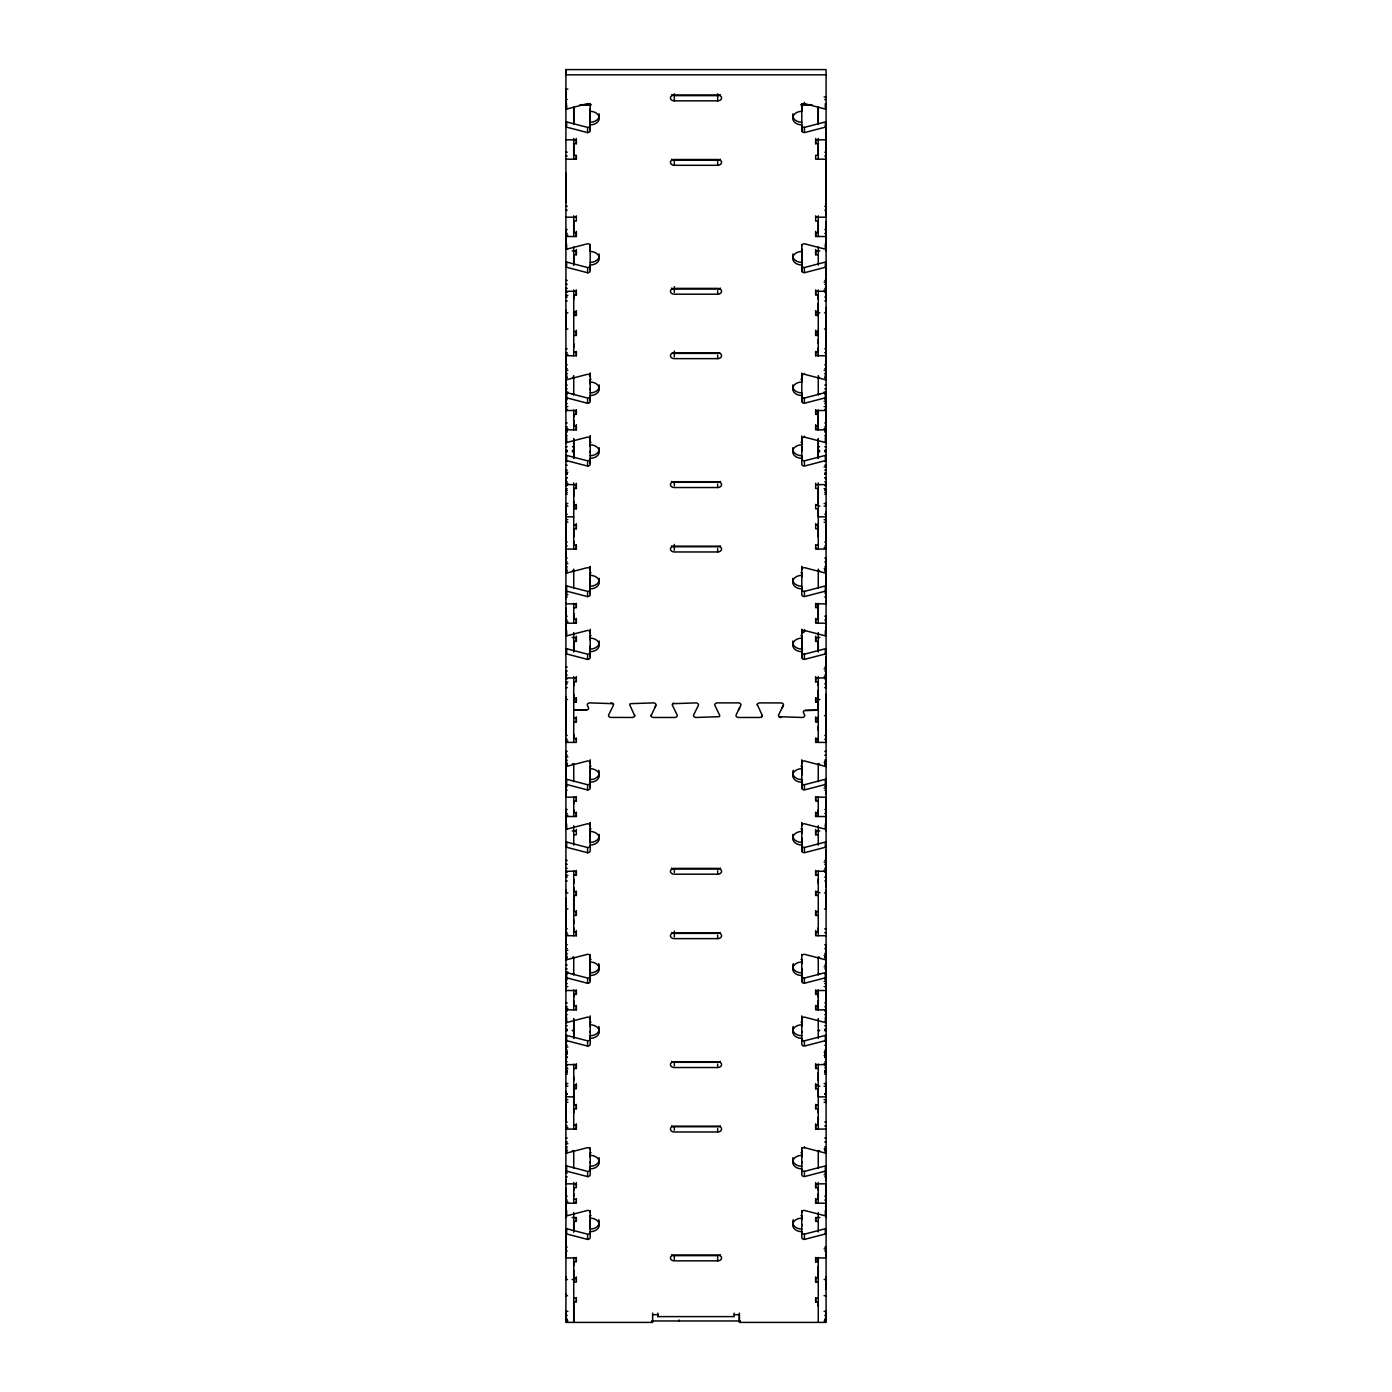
<?xml version="1.0" encoding="UTF-8"?>
<svg xmlns="http://www.w3.org/2000/svg" width="1392" height="1392" viewBox="0 0 1392 1392"><rect width="100%" height="100%" fill="white"/><g stroke="black" fill="none" stroke-linecap="round" stroke-linejoin="round"><path stroke-width="1.5" d="M565.918 619.005L565.918 617.961M567.866 503.573L565.918 503.573L565.918 505.313L567.866 506.183M565.918 433.034L565.918 428.806M573.73 417.287L573.73 414.381L576.323 414.381L576.323 410.518L565.918 410.518L565.918 405.298M565.918 328.094L565.918 326.354M565.918 311.982L565.918 310.242M565.918 1294.316L565.918 1295.621L567.484 1295.621M565.918 1278.204L565.918 1276.899M565.918 1217.548L565.918 1188.159M565.918 1179.668L565.918 1183.844L576.323 1183.844M565.918 1125.154L565.918 1129.069L576.323 1129.069L576.323 1125.206L573.73 1125.206M565.918 1120.873L565.918 1091.485M565.918 1085.308L565.918 1083.568L567.866 1083.568M565.918 1019.414L565.918 1022.598A2.593 1.931 0 0 0 566.666 1022.528L587.598 1017.082A2.61 1.931 0 0 1 590.208 1019.014L590.208 1026.722M565.918 1013.028L565.918 1017.378A2.593 1.931 0 0 0 566.666 1017.308M565.918 1007.808L565.918 1011.01L567.223 1010.975M565.918 987.328L565.918 990.512L576.323 990.512L576.323 994.375L573.73 994.375L573.73 997.281M565.918 985.292L565.918 982.091M565.918 980.942L565.918 977.758L567.223 977.619M565.918 975.722L565.918 972.521A2.61 1.931 0 0 1 566.666 972.608L587.598 978.054A2.61 1.931 0 0 0 590.208 976.123L590.208 980.473M565.918 930.517L565.918 959.801A2.61 1.931 0 0 0 566.666 959.714L587.598 954.286A2.61 1.931 0 0 1 590.208 956.217M565.918 927.542L565.918 898.153M565.918 891.976L565.918 890.236M565.918 826.082L565.918 829.267A2.61 1.931 0 0 0 566.666 829.197L587.598 823.751A2.61 1.931 0 0 1 590.208 825.682M565.918 820.862L565.918 824.047A2.61 1.931 0 0 0 566.666 823.977M565.918 819.697L565.918 816.512L576.323 816.512L576.323 815.538M565.918 814.477L565.918 811.292M565.918 782.548L565.918 753.159M565.918 738.491L565.918 742.406L576.323 742.406L576.323 738.056M565.918 734.21L565.918 696.905M565.918 672.736L565.918 677.956L576.323 677.956L576.323 678.931M565.918 608.147L565.918 635.935A2.593 1.931 0 0 0 566.666 635.866L587.598 630.419A2.61 1.931 0 0 1 590.208 632.351L590.208 640.042M565.918 598.63L565.918 585.858A2.593 1.931 0 0 1 566.666 585.945L587.598 591.391A2.61 1.931 0 0 0 590.208 589.46L590.208 593.81M565.918 543.854L565.918 573.139A2.61 1.931 0 0 0 566.666 573.052L587.598 567.605A2.61 1.931 0 0 1 590.208 569.537M565.918 540.879L565.918 511.49M565.918 510.203L565.918 503.573M565.918 479.405L565.918 484.625L576.323 484.625L576.323 486.556M565.918 439.42L565.918 436.218M565.918 434.2L565.918 430.998M565.918 407.317L565.918 404.132M565.918 402.097L565.918 398.912M565.918 395.885L565.918 355.743L576.323 355.743L576.323 354.769M565.918 324.928L565.918 311.112M565.918 202.553L565.918 173.165M734.158 1314.674L739.361 1314.674L739.361 1322.4L826.082 1322.4L826.082 69.6L565.918 69.6L565.918 109.133A2.593 1.931 0 0 0 566.666 109.063L587.598 103.617A2.61 1.931 0 0 1 590.208 105.548L590.208 103.582M573.73 613.507L573.73 619.318L576.323 619.318L576.323 620.275M573.73 507.923L573.73 506.183M573.73 314.592L573.73 312.852M573.73 1281.249L573.73 1279.509L572.164 1279.509M573.73 1270.043L573.73 1278.256L576.323 1278.256M573.73 1265.937L573.73 1261.831L576.323 1261.831L576.323 1257.463M573.73 1231.885L573.73 1221.41L576.323 1221.41L576.323 1217.548L572.164 1217.548M573.73 1196.407L573.73 1193.518M573.73 1190.612L573.73 1187.707L576.323 1187.707L576.323 1182.487M573.73 1112.869L573.73 1108.763L576.323 1108.763L576.323 1106.831M573.73 1087.918L573.73 1086.178M573.73 1080.818L573.73 1076.712M573.73 1038.032L573.73 1018.596M573.73 1000.187L573.73 1005.981L576.323 1005.981L576.323 1006.938M573.73 927.751L573.73 931.874L576.323 931.874L576.323 932.831M573.73 923.644L573.73 919.538M573.73 887.487L573.73 891.593L576.323 891.593L576.323 895.456L573.73 895.456L573.73 911.569L576.323 911.569L576.323 914.474M573.73 883.381L573.73 879.257M573.73 809.744L573.73 812.65L576.323 812.65M573.73 803.95L573.73 801.044L576.323 801.044L576.323 800.087M573.73 734.437L573.73 738.543L576.323 738.543M573.73 700.82L573.73 699.515M573.73 694.156L573.73 698.262L576.323 698.262L576.323 702.125L573.73 702.125M573.73 685.925L573.73 681.819L576.323 681.819L576.323 676.599M573.73 651.682L573.73 641.416L576.323 641.416L576.323 637.536L572.164 637.536M573.73 541.088L573.73 545.194L576.323 545.194M573.73 536.981L573.73 528.769L576.323 528.769L576.323 527.794M573.73 500.807L573.73 504.931L576.323 504.931M573.73 496.7L573.73 488.488L576.323 488.488L576.323 487.531M573.73 458.038L573.73 438.602M573.73 420.175L573.73 425.987L576.323 425.987M573.73 347.756L573.73 343.65M573.73 299.263L573.73 295.156L576.323 295.156L576.323 292.25M573.73 265.019L573.73 254.753L576.323 254.753L576.323 250.873L572.164 250.873M573.73 124.062L573.73 107.184M576.323 1260.856L576.323 1259.882M576.323 1258.925L576.323 1257.95L565.918 1257.95L565.918 1228.666A2.61 1.931 0 0 1 566.666 1228.753L587.598 1234.182A2.61 1.931 0 0 0 590.208 1232.251M576.323 1105.874L576.323 1104.9L573.73 1104.9L573.73 1088.788L576.323 1088.788L576.323 1083.568M576.323 1087.831L576.323 1084.925L573.73 1084.925M573.73 1068.482L576.323 1068.482L576.323 1064.619L565.918 1064.619L565.918 1035.335A2.593 1.931 0 0 1 566.666 1035.404L587.598 1040.851A2.61 1.931 0 0 0 590.208 1038.919L590.208 1031.228M565.918 1009.844L576.323 1009.844L576.323 1007.912M565.918 935.737L576.323 935.737L576.323 933.806M573.73 875.15L576.323 875.15L576.323 871.288L565.918 871.288M576.323 814.581L576.323 813.607M576.323 799.112L576.323 798.138M576.323 740.474L576.323 739.5M573.73 722.1L576.323 722.1L576.323 719.194M576.323 680.862L576.323 679.888M565.918 622.137L565.918 623.181L576.323 623.181L576.323 621.25M576.323 606.738L576.323 605.781M576.323 604.807L576.323 603.85L565.918 603.85L565.918 602.806M565.918 549.074L576.323 549.074L576.323 546.169M576.323 526.837L576.323 524.906L573.73 524.906M573.73 508.793L576.323 508.793L576.323 505.888M565.918 429.85L576.323 429.85L576.323 426.944M576.323 353.794L576.323 351.863L573.73 351.863M573.73 335.437L576.323 335.437L576.323 331.574L573.73 331.574M573.73 315.462L576.323 315.462L576.323 311.599L573.73 311.599M565.918 267.229A2.593 1.931 0 0 1 566.666 267.299L587.598 272.745A2.61 1.931 0 0 0 590.208 270.814L590.208 265.019A9.1 6.769 0 0 0 599.308 258.251A9.1 6.769 0 0 0 590.208 251.482L590.208 245.688A2.61 1.931 0 0 0 587.598 243.757L566.666 249.185A2.61 1.931 0 0 1 565.918 249.272L565.918 231.298L565.918 236.518L576.323 236.518L576.323 232.638L573.73 232.638L573.73 221.05L576.323 221.05L576.323 215.83M565.918 159.175L576.323 159.175L576.323 155.312L573.73 155.312L573.73 143.707L576.323 143.707L576.323 139.844L565.918 139.844M576.323 1301.137L576.323 1300.163M576.323 1280.188L576.323 1279.231M576.323 1202.218L576.323 1201.244M576.323 1185.775L576.323 1184.818M590.208 1210.605L590.208 1229.066A9.1 6.769 0 0 0 599.273 1222.907M590.208 1161.746L590.208 1169.454A2.61 1.931 0 0 1 587.598 1171.385L566.666 1165.939A2.61 1.931 0 0 0 565.918 1165.87M590.208 1156.891L590.208 1147.808M590.208 957.278L590.208 981.343A2.61 1.931 0 0 1 587.598 983.274L566.666 977.828A2.61 1.931 0 0 0 565.918 977.758M590.208 828.588L590.208 842.404A9.1 6.769 0 0 0 599.273 836.244M590.208 826.744L590.208 822.55M590.208 776.51L590.208 788.011A2.61 1.931 0 0 1 587.598 789.943L566.666 784.496A2.61 1.931 0 0 0 565.918 784.409L565.918 797.181L576.323 797.181M590.208 775.083L590.208 762.886A2.61 1.931 0 0 0 587.598 760.937L566.666 766.383A2.61 1.931 0 0 1 565.918 766.47M590.208 645.975L590.208 657.476A2.61 1.931 0 0 1 587.598 659.408L566.666 653.962A2.61 1.931 0 0 0 565.918 653.892M590.208 576.897L590.208 594.68A2.61 1.931 0 0 1 587.598 596.611L566.666 591.165A2.593 1.931 0 0 0 565.918 591.078M590.208 572.443L590.208 575.348A9.1 6.769 0 0 1 599.308 582.117A9.1 6.769 0 0 1 590.208 588.886L590.208 566.648M590.208 570.598L590.208 566.422M590.208 452.644L590.208 442.204A9.1 6.769 0 0 1 591.026 442.238M590.208 441.908L590.208 435.887M590.208 389.847L590.208 373.091M590.208 104.504L590.208 130.674A2.61 1.931 0 0 1 587.598 132.605L566.666 127.159A2.593 1.931 0 0 0 565.918 127.09M734.158 1313.126L734.158 1316.606L657.842 1316.606L657.842 1314.674L652.639 1314.674M801.792 1225.969L801.792 1215.529A9.1 6.769 0 0 0 800.974 1215.564M801.792 1171.768L801.792 1168.88A9.1 6.769 0 0 1 792.692 1162.111A9.1 6.769 0 0 1 801.792 1155.343M801.792 1163.173L801.792 1149.548A2.61 1.931 0 0 1 804.402 1147.617L825.334 1153.063A2.61 1.931 0 0 0 826.082 1153.133M801.792 1041.251L801.792 1038.345A9.1 6.769 0 0 1 792.692 1031.576A9.1 6.769 0 0 1 801.792 1024.808M801.792 1032.638L801.792 1015.882M826.082 1013.028L826.082 977.758A2.61 1.931 0 0 0 825.334 977.828L804.402 983.274A2.61 1.931 0 0 1 801.792 981.343L801.792 956.217A2.61 1.931 0 0 1 804.402 954.286L825.334 959.714A2.61 1.931 0 0 0 826.082 959.801M826.082 847.223A2.61 1.931 0 0 0 825.334 847.293L804.402 852.739A2.61 1.931 0 0 1 801.792 850.808L801.792 822.55M826.082 784.409A2.593 1.931 0 0 0 825.334 784.496L804.402 789.943A2.61 1.931 0 0 1 801.792 788.011L801.792 785.105M801.792 763.947L801.792 759.754M826.082 653.892A2.61 1.931 0 0 0 825.334 653.962L804.402 659.408A2.61 1.931 0 0 1 801.792 657.476L801.792 645.975M801.792 644.566L801.792 640.042M801.792 639.694L801.792 629.219M801.792 566.422L801.792 589.46A2.61 1.931 0 0 0 804.402 591.391L825.334 585.945A2.61 1.931 0 0 1 826.082 585.858M801.792 440.081L801.792 458.925A2.61 1.931 0 0 0 804.402 460.856L825.334 455.41A2.61 1.931 0 0 1 826.082 455.341M826.082 397.747A2.61 1.931 0 0 0 825.334 397.834L804.402 403.28A2.61 1.931 0 0 1 801.792 401.348L801.792 398.443M801.792 373.091L801.792 396.128A2.61 1.931 0 0 0 804.402 398.06L825.334 392.614A2.61 1.931 0 0 1 826.082 392.527M826.082 267.229A2.593 1.931 0 0 0 825.334 267.299L804.402 272.745A2.61 1.931 0 0 1 801.792 270.814L801.792 244.644M826.082 127.09A2.61 1.931 0 0 0 825.334 127.159L804.402 132.605A2.61 1.931 0 0 1 801.792 130.674L801.792 124.88A9.1 6.769 0 0 1 792.692 118.111A9.1 6.769 0 0 1 801.792 111.343L801.792 105.548A2.61 1.931 0 0 1 804.402 103.617L825.334 109.063A2.593 1.931 0 0 0 826.082 109.133M818.27 1221.41L815.677 1221.41L815.677 1217.548L819.836 1217.548M818.27 1068.482L815.677 1068.482L815.677 1064.619L826.082 1064.619L826.082 1035.335A2.61 1.931 0 0 0 825.334 1035.404L804.402 1040.851A2.61 1.931 0 0 1 801.792 1038.919L801.792 1031.228M815.677 1008.887L815.677 1007.912M815.677 1006.938L815.677 1005.981L818.27 1005.981M818.27 994.375L815.677 994.375L815.677 990.512L826.082 990.512M815.677 934.763L815.677 931.874L818.27 931.874L818.27 927.751M818.27 915.431L815.677 915.431L815.677 911.569L818.27 911.569M818.27 895.456L815.677 895.456L815.677 891.593L818.27 891.593M818.27 875.15L815.677 875.15L815.677 873.219M815.677 872.262L815.677 871.288L826.082 871.288M818.27 834.748L815.677 834.748L815.677 830.885L819.836 830.885M826.082 816.512L815.677 816.512L815.677 812.65L818.27 812.65M815.677 800.087L815.677 797.181L826.082 797.181L826.082 830.885M826.082 694.069L826.082 742.406L815.677 742.406L815.677 740.474M815.677 739.5L815.677 738.543L818.27 738.543M815.677 721.143L815.677 718.237L818.27 718.237M818.27 702.125L815.677 702.125L815.677 698.262L818.27 698.262M818.27 685.925L818.27 681.819L815.677 681.819L815.677 680.862M815.677 679.888L815.677 677.956L826.082 677.956M818.27 651.682L818.27 641.416L815.677 641.416L815.677 637.536L819.836 637.536M815.677 622.207L815.677 621.25M815.677 620.275L815.677 619.318L818.27 619.318L818.27 603.362M815.677 606.738L815.677 605.781M815.677 604.807L815.677 603.85L826.082 603.85L826.082 600.648M815.677 548.1L815.677 547.143M815.677 428.875L815.677 427.918M815.677 426.944L815.677 425.987L818.27 425.987L818.27 410.031M818.27 414.381L815.677 414.381L815.677 413.407M815.677 412.45L815.677 411.475M826.082 354.003L826.082 355.743L815.677 355.743L815.677 354.769M815.677 353.794L815.677 351.863L818.27 351.863L818.27 347.756M818.27 330.217L818.27 335.437L815.677 335.437L815.677 333.506M815.677 332.531L815.677 331.574L818.27 331.574M815.677 314.488L815.677 313.531M815.677 312.556L815.677 311.599L818.27 311.599M815.677 294.199L815.677 293.225M815.677 292.25L815.677 291.293L826.082 291.293M818.27 254.753L815.677 254.753L815.677 250.873L819.836 250.873M826.082 236.518L815.677 236.518L815.677 232.638L818.27 232.638L818.27 221.05L815.677 221.05L815.677 215.83M826.082 159.175L815.677 159.175L815.677 155.312L818.27 155.312L818.27 143.707L815.677 143.707L815.677 139.844L826.082 139.844M818.27 354.003L818.27 355.743L818.27 303.369M815.677 310.712L815.677 315.462L818.27 315.462L818.27 289.936M818.27 1322.4L818.27 1302.094L815.677 1302.094L815.677 1298.231L818.27 1298.231M818.27 1257.95L818.27 1278.256L815.677 1278.256L815.677 1280.188L815.677 1282.119L818.27 1282.119M818.27 1188.681L818.27 1199.312L815.677 1199.312L815.677 1203.175L826.082 1203.175M818.27 1116.976L818.27 1125.206L815.677 1125.206L815.677 1129.069L826.082 1129.069M818.27 1112.869L818.27 1108.763L815.677 1108.763L815.677 1105.874L815.677 1104.9L818.27 1104.9M818.27 1080.818L818.27 1072.606M818.27 990.512L818.27 1009.844L818.27 1000.187M818.27 892.22L819.836 892.846M818.27 883.381L818.27 879.257M818.27 816.512L818.27 809.744M818.27 742.406L818.27 689.91M818.27 623.181L818.27 603.85M818.27 536.981L818.27 508.793L815.677 508.793L815.677 504.443M818.27 458.038L818.27 438.602M818.27 299.263L818.27 295.156L815.677 295.156L815.677 289.936M818.27 124.062L818.27 107.184M826.082 479.405L826.082 477.665L824.777 477.665M815.677 424.63L815.677 429.85L826.082 429.85L826.082 428.11M826.082 312.226L824.516 312.852M815.677 217.187L826.082 217.187L826.082 215.447M826.082 1295.865L824.134 1295.621M826.082 1288.975L826.082 1276.899M826.082 1254.47L826.082 1257.95L815.677 1257.95L815.677 1261.831L818.27 1261.831L818.27 1257.463M826.082 1252.73L826.082 1250.99L824.777 1250.99M826.082 1217.548L826.082 1183.844L815.677 1183.844L815.677 1187.707L818.27 1187.707M826.082 1180.66L826.082 1177.458M826.082 1175.44L826.082 1172.238M826.082 1102.534L826.082 1099.61L824.134 1099.68M826.082 1019.414L826.082 1022.598A2.61 1.931 0 0 1 825.334 1022.528L804.402 1017.082A2.61 1.931 0 0 0 801.792 1019.014M826.082 1014.194L826.082 1017.378A2.61 1.931 0 0 1 825.334 1017.308L825.334 1021.658M826.082 975.879L826.082 946.49M826.082 890.236L826.082 908.959L824.516 908.959M826.082 887.4L826.082 849.816M826.082 793.997L826.082 782.391M826.082 685.873L826.082 656.485M826.082 629.567L826.082 626.365M826.082 624.329L826.082 618.344M826.082 598.63L826.082 594.28M826.082 592.244L826.082 559.828M826.082 511.49L826.082 549.074L815.677 549.074L815.677 544.724M826.082 482.885L826.082 484.625L815.677 484.625M826.082 439.42L826.082 436.218M826.082 434.2L826.082 430.998L824.777 430.772M826.082 429.85L826.082 403.558L824.777 403.558M826.082 307.406L826.082 379.807A2.61 1.931 0 0 1 825.334 379.72L804.402 374.274A2.61 1.931 0 0 0 801.792 376.205L801.792 382.017A9.1 6.769 0 0 0 792.692 388.786A9.1 6.769 0 0 0 801.792 395.537M826.082 299.21L826.082 261.992A2.593 1.931 0 0 0 825.334 262.079L804.402 267.525A2.61 1.931 0 0 1 801.792 265.594M826.082 250.873L826.082 221.485M826.082 217.187L826.082 121.87A2.61 1.931 0 0 0 825.334 121.939L804.402 127.385A2.61 1.931 0 0 1 801.792 125.454L801.792 103.582M818.27 505.888L819.836 506.183M826.082 505.574L826.082 503.33M826.082 505.888L824.134 506.183M610.914 702.89A2.61 1.931 0 0 1 613.402 705.379L608.635 714.983A2.61 1.931 0 0 0 610.531 717.419L632.159 717.472A2.61 1.931 0 0 0 634.717 715.871L629.776 704.944A2.593 1.931 0 0 1 630.28 703.673L653.405 702.89A2.61 1.931 0 0 1 655.893 705.379L651.056 715.871A2.61 1.931 0 0 0 653.614 717.472L674.65 717.472A2.61 1.931 0 0 0 676.321 717.002L677.034 716.306A2.61 1.931 0 0 0 677.138 714.983L672.266 704.944A2.61 1.931 0 0 1 672.771 703.673L695.896 702.89A2.61 1.931 0 0 1 698.384 705.379L693.616 714.983A2.593 1.931 0 0 0 696.104 717.472L719.229 716.689A2.61 1.931 0 0 0 719.734 715.418L714.862 705.379A2.61 1.931 0 0 1 714.966 704.056L715.679 703.343A2.61 1.931 0 0 1 717.35 702.89L738.386 702.89A2.61 1.931 0 0 1 740.979 704.944L736.107 714.983A2.61 1.931 0 0 0 738.595 717.472L759.632 717.472A2.61 1.931 0 0 0 762.224 715.418L757.283 704.491A2.61 1.931 0 0 1 759.841 702.89L781.469 702.943A2.61 1.931 0 0 1 783.365 705.379L778.598 714.983A2.593 1.931 0 0 0 781.086 717.472M634.717 715.871L634.648 714.983M757.283 704.491L757.352 705.379M651.125 714.983L651.056 715.871M654.692 707.78L655.893 705.379M738.491 710.181L739.691 707.78M782.182 707.78L783.365 705.379M672.771 703.673L673.693 703.099M586.641 710.129L573.73 710.181L587.755 709.694A2.61 1.931 0 0 0 588.468 707.571L587.389 705.379A2.61 1.931 0 0 1 589.877 702.89L613.002 703.673M819.836 699.515L818.27 699.515L818.27 710.181L804.245 710.668A2.61 1.931 0 0 0 803.532 712.791L804.611 714.983A2.61 1.931 0 0 1 802.123 717.472L778.998 716.689M565.918 379.807A2.61 1.931 0 0 0 566.666 379.72L587.598 374.274A2.61 1.931 0 0 1 590.208 376.205L590.208 373.317M565.918 442.604A2.61 1.931 0 0 0 566.666 442.534L587.598 437.088A2.61 1.931 0 0 1 590.208 439.019L590.208 436.114M826.082 460.561A2.61 1.931 0 0 0 825.334 460.63L804.402 466.076A2.61 1.931 0 0 1 801.792 464.145L801.792 455.741A9.1 6.769 0 0 1 792.727 449.581M826.082 591.078A2.61 1.931 0 0 0 825.334 591.165L804.402 596.611A2.61 1.931 0 0 1 801.792 594.68L801.792 586.258A9.1 6.769 0 0 1 792.727 580.116M801.792 652.256A2.61 1.931 0 0 0 804.402 654.188L825.334 648.742A2.61 1.931 0 0 1 826.082 648.672M800.974 766.087A9.1 6.769 0 0 1 801.792 766.07L801.792 782.791A2.61 1.931 0 0 0 804.402 784.723L825.334 779.276A2.593 1.931 0 0 1 826.082 779.189M801.792 845.588A2.61 1.931 0 0 0 804.402 847.519L825.334 842.073A2.61 1.931 0 0 1 826.082 842.003M801.792 976.123A2.61 1.931 0 0 0 804.402 978.054L825.334 972.608A2.61 1.931 0 0 1 826.082 972.521M826.082 1040.555A2.61 1.931 0 0 0 825.334 1040.642L804.402 1046.088A2.61 1.931 0 0 1 801.792 1044.139L801.792 1039.789M565.918 1153.133A2.593 1.931 0 0 0 566.666 1153.063L587.598 1147.617A2.61 1.931 0 0 1 590.208 1149.548M565.918 1215.947A2.61 1.931 0 0 0 566.666 1215.86L587.598 1210.414A2.61 1.931 0 0 1 590.208 1212.345M801.792 1161.746L801.792 1169.454A2.61 1.931 0 0 0 804.402 1171.385L825.334 1165.939A2.61 1.931 0 0 1 826.082 1165.87M826.082 1171.09A2.61 1.931 0 0 0 825.334 1171.159L804.402 1176.605A2.61 1.931 0 0 1 801.792 1174.674L801.792 1170.324M801.792 1232.251A2.61 1.931 0 0 0 804.402 1234.182L825.334 1228.753A2.593 1.931 0 0 1 826.082 1228.666M826.082 1233.886A2.593 1.931 0 0 0 825.334 1233.973L804.402 1239.419A2.61 1.931 0 0 1 801.792 1237.488L801.792 1224.56M805.359 710.233L818.27 710.181M826.082 74.82L565.918 74.82L565.918 69.6M567.866 89.105L565.918 89.105L565.918 1322.4L652.639 1322.4L652.639 1313.143M674.32 95.056L717.68 95.056A3.898 2.906 0 0 1 721.578 97.962A3.898 2.906 0 0 1 717.68 100.85L674.32 100.85A3.898 2.906 0 0 1 670.422 97.962A3.898 2.906 0 0 1 674.32 95.056L674.32 93.751M720.447 94.778A3.898 2.906 0 0 1 717.68 95.63L674.32 95.63A3.898 2.906 0 0 1 671.553 94.778M824.134 96.918L826.082 96.918M565.918 99.511L567.223 99.511M824.777 99.511L826.082 99.511M580.22 104.713L591.078 104.713M800.922 104.713L811.78 104.713M580.133 105.079L590.782 105.079M801.218 105.079L811.867 105.079M565.918 152.215L567.223 152.215M824.777 152.215L826.082 152.215M565.918 156.078L567.223 156.078M824.777 156.078L826.082 156.078M720.447 159.227A3.898 2.906 0 0 1 717.68 160.08L674.32 160.08A3.898 2.906 0 0 1 671.553 159.227M674.32 165.3L717.68 165.3A3.898 2.906 0 0 0 721.578 162.394A3.898 2.906 0 0 0 717.68 159.506L674.32 159.506A3.898 2.906 0 0 0 670.422 162.394A3.898 2.906 0 0 0 674.32 165.3L674.32 161.385M565.918 206.347L567.223 206.347M824.777 206.347L826.082 206.347M565.918 210.209L567.223 210.209M824.777 210.209L826.082 210.209L826.082 213.707M565.918 217.187L576.323 217.187M565.918 229.558L567.223 229.558M824.777 229.558L826.082 229.558L826.082 233.038M565.918 233.421L567.223 233.421M824.777 233.421L826.082 233.421M565.918 235.161L567.866 235.161M565.918 280.453L567.223 280.453M824.777 280.453L826.082 280.453M824.134 282.193L826.082 282.193M565.918 284.333L567.223 284.333M824.777 284.333L826.082 284.333M565.918 288.388L567.223 288.388M674.32 288.388L717.68 288.388A3.898 2.906 0 0 1 721.578 291.293A3.898 2.906 0 0 1 717.68 294.199L674.32 294.199A3.898 2.906 0 0 1 670.422 291.293A3.898 2.906 0 0 1 674.32 288.388L674.32 286.648M824.777 288.388L826.082 288.388M671.553 288.127A3.898 2.906 0 0 0 674.32 288.962L717.68 288.962A3.898 2.906 0 0 0 720.447 288.127M824.134 290.128L826.082 290.128M576.323 291.293L565.918 291.293L565.918 289.988M565.918 292.25L567.223 292.25M824.777 292.25L826.082 292.25M565.918 295.348L567.866 295.348M565.918 297.088L567.223 297.088M824.777 297.088L826.082 297.088M565.918 300.95L567.223 300.95M824.777 300.95L826.082 300.95M565.918 312.852L567.866 312.852M818.27 312.852L819.836 312.852M567.866 328.964L565.918 328.964L565.918 327.224M824.516 328.964L826.082 329.399M565.918 348.766L567.223 348.766M824.777 348.766L826.082 348.766M565.918 352.646L567.223 352.646M824.777 352.646L826.082 352.646M674.32 352.837L717.68 352.837A3.898 2.906 0 0 1 721.578 355.743A3.898 2.906 0 0 1 717.68 358.631L674.32 358.631A3.898 2.906 0 0 1 670.422 355.743A3.898 2.906 0 0 1 674.32 352.837L674.32 351.097M672.179 352.942A3.898 2.906 0 0 0 674.32 353.411L717.68 353.411A3.898 2.906 0 0 0 719.821 352.942M565.918 354.386L567.866 354.386M565.918 364.756L567.223 364.756M824.777 364.756L826.082 364.756M565.918 368.619L567.223 368.619M824.777 368.619L826.082 368.619M565.918 370.359L567.866 370.359M824.134 370.359L826.082 370.359M565.918 373.456L567.223 373.456M824.777 373.456L826.082 373.456M565.918 377.319L567.223 377.319M572.425 377.319L573.73 377.319M818.27 377.319L819.575 377.319M824.777 377.319L826.082 377.319M565.918 385.045L567.223 385.045M824.777 385.045L826.082 385.045M565.918 388.907L567.223 388.907M824.777 388.907L826.082 388.907M565.918 392.005L567.866 392.005M824.134 392.005L826.082 392.005M565.918 393.745L567.223 393.745M572.425 393.745L573.73 393.745M818.27 393.745L819.575 393.745M824.777 393.745L826.082 393.745M565.918 397.625L567.223 397.625M824.777 397.625L826.082 397.625M565.918 399.678L567.223 399.678M824.777 399.678L826.082 399.678M824.134 401.418L826.082 401.418M565.918 403.558L567.223 403.558M565.918 406.603L567.866 406.603M824.134 406.603L826.082 406.603M565.918 409.387L567.223 409.387M824.777 409.387L826.082 409.387M565.918 409.579L567.223 409.579M824.777 409.579L826.082 409.579M815.677 410.518L826.082 410.518M565.918 422.89L567.223 422.89M824.777 422.89L826.082 422.89M565.918 426.752L567.223 426.752M824.777 426.752L826.082 426.752M565.918 428.492L567.866 428.492M824.134 428.492L826.082 428.492M565.918 430.963L567.223 430.772M565.918 432.025L567.223 432.025M824.777 432.025L826.082 432.025M565.918 435.696L567.223 435.696M824.777 435.696L826.082 435.696M565.918 446.728L567.223 446.728M572.425 446.728L573.73 446.728M818.27 446.728L819.575 446.728M824.777 446.728L826.082 446.728M565.918 450.399L567.223 450.399M572.425 450.399L573.73 450.399M818.27 450.399L819.575 450.399M824.777 450.399L826.082 450.399M565.918 451.46L567.223 451.46M572.425 451.46L573.73 451.46M818.27 451.46L819.575 451.46M824.777 451.46L826.082 451.46M565.918 451.652L567.223 451.652M572.425 451.652L573.73 451.652M818.27 451.652L819.575 451.652M824.777 451.652L826.082 451.652M565.918 461.413L567.223 461.413M824.777 461.413L826.082 461.413M565.918 465.276L567.223 465.276M824.777 465.276L826.082 465.276M824.134 467.016L826.082 467.016M565.918 470.113L567.223 470.113M824.777 470.113L826.082 470.113M565.918 472.253L567.866 472.253M565.918 472.845L567.223 473.036M824.777 473.036L826.082 472.845M565.918 473.802L567.223 473.802M824.777 473.802L826.082 473.802M565.918 474.098L567.223 473.993M824.777 474.098L826.082 473.993M565.918 477.665L567.223 477.665M565.918 477.769L567.223 477.769M824.777 477.769L826.082 477.769M565.918 481.719L567.223 481.719M824.777 481.719L826.082 481.719M671.553 481.458A3.898 2.906 0 0 0 674.32 482.293L717.68 482.293A3.898 2.906 0 0 0 720.447 481.458M565.918 483.459L567.866 483.459M565.918 485.582L567.223 485.582M824.777 485.582L826.082 485.582M717.68 487.531L674.32 487.531A3.898 2.906 0 0 1 670.422 484.625A3.898 2.906 0 0 1 674.32 481.719L717.68 481.719A3.898 2.906 0 0 1 721.578 484.625A3.898 2.906 0 0 1 717.68 487.531L717.68 484.051M824.134 488.679L826.082 488.679L824.777 488.801M565.918 488.801L567.223 488.801M565.918 490.419L567.223 490.419M824.777 490.419L826.082 490.419M565.918 492.455L567.223 492.455M824.777 492.472L826.082 492.472M565.918 494.282L567.223 494.282M824.777 494.282L826.082 494.282M824.134 503.573L826.082 503.573M815.677 504.931L818.27 504.931L818.27 488.488L815.677 488.488L815.677 483.268M565.918 514.24L567.223 514.24M824.777 514.24L826.082 514.24M565.918 516.85L573.73 516.85M826.082 516.85L818.27 516.85L818.27 482.885M567.866 519.686L565.918 519.686L565.918 521.426L567.866 522.296M824.134 519.686L826.082 519.964M824.134 522.296L826.082 522.539M815.677 524.906L818.27 524.906M818.27 528.769L815.677 528.769L815.677 523.549M565.918 542.097L567.223 542.097M824.777 542.097L826.082 542.097M815.677 545.194L818.27 545.194M565.918 545.977L567.223 545.977M674.32 546.169L717.68 546.169A3.898 2.906 0 0 1 721.578 549.074A3.898 2.906 0 0 1 717.68 551.963L674.32 551.963A3.898 2.906 0 0 1 670.422 549.074A3.898 2.906 0 0 1 674.32 546.169L674.32 544.429M824.777 545.977L826.082 545.977M671.553 545.89A3.898 2.906 0 0 0 674.32 546.743L717.68 546.743A3.898 2.906 0 0 0 720.447 545.89M824.134 547.717L826.082 547.717M565.918 558.088L567.223 558.088M824.777 558.088L826.082 558.088M565.918 561.95L567.223 561.95M824.777 561.95L826.082 561.95M565.918 563.69L567.866 563.69M565.918 566.788L567.223 566.788M824.777 566.788L826.082 566.788M824.134 568.91L826.082 568.91M565.918 570.65L567.223 570.65M572.425 570.65L573.73 570.65M818.27 570.65L819.575 570.65M824.777 570.65L826.082 570.65M565.918 593.009L567.223 593.009M824.777 593.009L826.082 593.009M565.918 594.749L567.866 594.749M565.918 596.89L567.223 596.89M824.777 596.89L826.082 596.89M573.73 607.712L576.323 607.712L576.323 603.362M818.27 607.712L815.677 607.712L815.677 603.362M565.918 616.221L567.223 616.221M824.777 616.221L826.082 616.221L826.082 619.701M565.918 620.084L567.223 620.084M824.777 620.084L826.082 620.084M565.918 621.824L567.866 621.824M826.082 623.181L815.677 623.181L815.677 618.448M565.918 667.133L567.223 667.133M824.777 667.133L826.082 667.133M824.134 668.873L826.082 668.873M565.918 670.996L567.223 670.996M824.777 670.996L826.082 670.996M565.918 675.05L567.223 675.05M824.777 675.05L826.082 675.05M824.134 676.79L826.082 676.79M565.918 678.913L567.223 678.913M824.777 678.913L826.082 678.913M565.918 682.01L567.866 682.01M565.918 683.75L567.223 683.75M824.777 683.75L826.082 683.75M565.918 687.613L567.223 687.613M824.777 687.613L826.082 687.613M565.918 699.515L567.484 699.515M824.516 715.627L826.082 715.627M573.73 718.237L576.323 718.237M565.918 735.446L567.223 735.446M824.777 735.446L826.082 735.446M565.918 739.309L567.223 739.309M824.777 739.309L826.082 739.309M565.918 741.049L567.866 741.049M565.918 751.419L567.223 751.419M824.777 751.419L826.082 751.419M565.918 755.282L567.223 755.282M824.777 755.282L826.082 755.282M565.918 757.022L567.866 757.022M565.918 760.119L567.223 760.119M824.777 760.119L826.082 760.119M824.134 762.242L826.082 762.242M565.918 763.982L567.223 763.982M572.425 763.982L573.73 763.547M819.575 763.982L818.27 763.547M824.777 763.982L826.082 763.982M565.918 786.341L567.223 786.341M824.777 786.341L826.082 786.341M824.134 788.098L826.082 788.098M565.918 790.221L567.223 790.221M824.777 790.221L826.082 790.221M565.918 809.552L567.223 809.552M824.777 809.552L826.082 809.552M565.918 813.415L567.223 813.415M824.777 813.415L826.082 813.415M565.918 815.155L567.866 815.155M572.164 830.885L576.323 830.885M573.73 834.748L576.323 834.748L576.323 829.528M565.918 860.465L567.223 860.465M824.777 860.465L826.082 860.465M824.134 862.205L826.082 862.205M565.918 864.328L567.223 864.328M824.777 864.328L826.082 864.328M565.918 868.382L567.223 868.382M824.777 868.382L826.082 868.382M671.553 868.121A3.898 2.906 0 0 0 674.32 868.973L717.68 868.973A3.898 2.906 0 0 0 720.447 868.121M824.134 870.122L826.082 870.122M565.918 872.245L567.223 872.245M824.777 872.245L826.082 872.245M717.68 874.193L674.32 874.193A3.898 2.906 0 0 1 670.422 871.288A3.898 2.906 0 0 1 674.32 868.382L717.68 868.382A3.898 2.906 0 0 1 721.578 871.288A3.898 2.906 0 0 1 717.68 874.193L717.68 870.713M565.918 875.342L567.866 875.342M565.918 877.082L567.223 877.082M824.777 877.082L826.082 877.082M565.918 880.945L567.223 880.945M824.777 880.945L826.082 880.945M565.918 892.846L567.866 892.846M824.516 892.846L826.082 892.846M565.918 908.959L567.866 908.959M573.73 915.431L576.323 915.431L576.323 910.699M565.918 928.777L567.223 928.777M824.777 928.777L826.082 928.777M565.918 932.64L567.223 932.64M824.777 932.64L826.082 932.64M674.32 932.831L717.68 932.831A3.898 2.906 0 0 1 721.578 935.737A3.898 2.906 0 0 1 717.68 938.626L674.32 938.626A3.898 2.906 0 0 1 670.422 935.737A3.898 2.906 0 0 1 674.32 932.831L674.32 931.091M671.553 932.57A3.898 2.906 0 0 0 674.32 933.406L717.68 933.406A3.898 2.906 0 0 0 720.447 932.57M565.918 934.38L567.866 934.38M826.082 935.737L815.677 935.737L815.677 930.517M565.918 944.75L567.223 944.75M824.777 944.75L826.082 944.75M565.918 948.613L567.223 948.613M824.777 948.613L826.082 948.613M565.918 950.353L567.866 950.353M565.918 953.45L567.223 953.45M824.777 953.45L826.082 953.45M824.134 955.573L826.082 955.573M565.918 957.313L567.223 957.313M572.425 957.313L573.73 956.878M819.575 957.313L818.27 956.878M824.777 957.313L826.082 957.313M565.918 965.039L567.223 965.039M824.777 965.039L826.082 965.039M824.134 966.796L826.082 966.796M565.918 968.919L567.223 968.919M824.777 968.919L826.082 968.919M565.918 972.016L567.866 972.016M565.918 973.756L567.223 973.756M572.425 973.756L573.73 973.756M818.27 973.756L819.575 973.756M824.777 973.756L826.082 973.756M824.777 977.619L826.082 977.619M565.918 979.69L567.223 979.69M824.777 979.69L826.082 979.69M824.134 981.43L826.082 981.43M565.918 983.552L567.223 983.552M824.777 983.552L826.082 983.552M565.918 986.597L567.866 986.597M824.134 986.597L826.082 986.597M565.918 1002.884L567.223 1002.884M824.777 1002.884L826.082 1002.884M565.918 1006.747L567.223 1006.747M824.777 1006.747L826.082 1006.747M565.918 1008.487L567.866 1008.487M826.082 1009.844L815.677 1009.844L815.677 1005.494M824.777 1010.975L826.082 1010.975M565.918 1014.646L567.223 1014.646M824.777 1014.646L826.082 1014.646M565.918 1025.678L567.223 1025.678M824.777 1025.678L826.082 1025.678M565.918 1029.349L567.223 1029.349M824.777 1029.349L826.082 1029.349M565.918 1030.411L567.223 1030.411M572.425 1030.411L573.73 1030.411M818.27 1030.411L819.575 1030.411M824.777 1030.411L826.082 1030.411M565.918 1030.602L567.223 1030.602M572.425 1030.602L573.73 1030.602M818.27 1030.602L819.575 1030.602M824.777 1030.602L826.082 1030.602M565.918 1041.407L567.223 1041.407M824.777 1041.407L826.082 1041.407M565.918 1045.288L567.223 1045.288M824.777 1045.288L826.082 1045.288M565.918 1047.028L567.866 1047.028M565.918 1050.125L567.223 1050.125M824.777 1050.125L826.082 1050.125M565.918 1051.778L567.223 1051.778M824.777 1051.778L826.082 1051.778M565.918 1051.987L567.223 1051.987M824.777 1051.987L826.082 1051.987M824.134 1052.248L826.082 1052.248M565.918 1053.031L567.223 1053.031M824.777 1053.031L826.082 1053.031M565.918 1053.796L567.223 1053.796M824.777 1053.796L826.082 1053.796M565.918 1053.988L567.223 1053.988M824.777 1053.988L826.082 1053.988M824.134 1055.536L826.082 1055.536M565.918 1056.702L567.223 1056.702M824.777 1056.702L826.082 1056.702M565.918 1057.659L567.223 1057.659M824.777 1057.659L826.082 1057.659M565.918 1061.713L567.223 1061.713M824.777 1061.713L826.082 1061.713M671.553 1061.452A3.898 2.906 0 0 0 674.32 1062.305L717.68 1062.305A3.898 2.906 0 0 0 720.447 1061.452M824.134 1063.453L826.082 1063.453M565.918 1065.576L567.223 1065.576M824.777 1065.576L826.082 1065.576M717.68 1067.525L674.32 1067.525A3.898 2.906 0 0 1 670.422 1064.619A3.898 2.906 0 0 1 674.32 1061.731L717.68 1061.731A3.898 2.906 0 0 1 721.578 1064.619A3.898 2.906 0 0 1 717.68 1067.525L717.68 1064.045M565.918 1067.751L567.223 1067.751M824.777 1067.751L826.082 1067.751M565.918 1068.673L567.866 1068.673M565.918 1070.413L567.223 1070.413M824.777 1070.413L826.082 1070.413M565.918 1071.422L567.223 1071.422M824.777 1071.422L826.082 1071.422M565.918 1072.449L567.223 1072.449M824.777 1072.466L826.082 1072.466M565.918 1072.675L567.223 1072.675M824.777 1072.675L826.082 1072.675M565.918 1074.276L567.223 1074.276M824.777 1074.276L826.082 1074.276M824.134 1083.568L826.082 1083.568L826.082 1096.913L818.27 1096.844L818.27 1088.788L815.677 1088.788L815.677 1085.882L815.677 1084.925L818.27 1084.925M565.918 1086.178L567.866 1086.178M818.27 1086.178L819.836 1086.178M824.134 1086.178L826.082 1086.178M565.918 1093.851L567.223 1093.851M824.777 1093.851L826.082 1093.851M565.918 1094.234L567.223 1094.042M824.777 1094.042L826.082 1094.234M565.918 1096.844L573.73 1096.844M565.918 1099.68L567.866 1099.68M565.918 1102.29L567.866 1102.29M824.134 1102.29L826.082 1102.29M565.918 1122.109L567.223 1122.109M824.777 1122.109L826.082 1122.109M565.918 1125.971L567.223 1125.971M824.777 1125.971L826.082 1125.971M671.553 1125.902A3.898 2.906 0 0 0 674.32 1126.737L717.68 1126.737A3.898 2.906 0 0 0 720.447 1125.902M565.918 1127.711L567.866 1127.711M717.68 1131.974L674.32 1131.974A3.898 2.906 0 0 1 670.422 1129.069A3.898 2.906 0 0 1 674.32 1126.163L717.68 1126.163A3.898 2.906 0 0 1 721.578 1129.069A3.898 2.906 0 0 1 717.68 1131.974L717.68 1128.477M565.918 1138.082L567.223 1138.082M824.777 1138.082L826.082 1138.082M565.918 1141.945L567.223 1141.945M824.777 1141.945L826.082 1141.945M565.918 1143.685L567.866 1143.685M565.918 1146.782L567.223 1146.782M824.777 1146.782L826.082 1146.782M824.134 1148.905L826.082 1148.905M565.918 1150.645L567.223 1150.645M572.425 1150.645L573.73 1150.645M818.27 1150.645L819.575 1150.645M824.777 1150.645L826.082 1150.645M565.918 1173.021L567.223 1173.021M824.777 1173.021L826.082 1173.021M824.134 1174.761L826.082 1174.761M565.918 1176.884L567.223 1176.884M824.777 1176.884L826.082 1176.884M565.918 1196.215L567.223 1196.215M824.777 1196.215L826.082 1196.215M573.73 1199.312L576.323 1199.312M565.918 1200.078L567.223 1200.078M824.777 1200.078L826.082 1200.078M565.918 1201.818L567.866 1201.818M565.918 1203.175L576.323 1203.175L576.323 1198.825M565.918 1247.128L567.223 1247.128M824.777 1247.128L826.082 1247.128M824.134 1248.868L826.082 1248.868M565.918 1250.99L567.223 1250.99M671.553 1254.784A3.898 2.906 0 0 0 674.32 1255.636L717.68 1255.636A3.898 2.906 0 0 0 720.447 1254.784M717.68 1260.856L674.32 1260.856A3.898 2.906 0 0 1 670.422 1257.95A3.898 2.906 0 0 1 674.32 1255.062L717.68 1255.062A3.898 2.906 0 0 1 721.578 1257.95A3.898 2.906 0 0 1 717.68 1260.856L717.68 1256.941M565.918 1279.509L567.484 1279.509M824.134 1279.509L826.082 1279.509M573.73 1282.119L576.323 1282.119L576.323 1276.899M573.73 1298.231L576.323 1298.231M565.918 1311.403L567.866 1311.403M824.134 1311.403L826.082 1311.403M565.918 1313.143L566.666 1320.956M826.082 1313.143L825.334 1320.956M565.918 1315.44L567.223 1315.44M824.777 1315.44L826.082 1315.44M565.918 1319.303L567.223 1319.303M824.777 1319.303L826.082 1319.303M565.918 1320.956L567.866 1320.956M651.595 1320.956L740.405 1320.956M824.134 1320.956L826.082 1320.956M565.918 121.87A2.593 1.931 0 0 1 566.666 121.939L587.598 127.385A2.61 1.931 0 0 0 590.208 125.454L590.208 130.03M801.792 245.688A2.61 1.931 0 0 1 804.402 243.757L825.334 249.185A2.593 1.931 0 0 0 826.082 249.272M565.918 261.992A2.593 1.931 0 0 1 566.666 262.079L587.598 267.525A2.61 1.931 0 0 0 590.208 265.594M801.792 439.019A2.61 1.931 0 0 1 804.402 437.088L825.334 442.534A2.61 1.931 0 0 0 826.082 442.604M565.918 392.527A2.61 1.931 0 0 1 566.666 392.614L587.598 398.06A2.61 1.931 0 0 0 590.208 396.128M590.208 382.017A9.1 6.769 0 0 1 599.308 388.786A9.1 6.769 0 0 1 590.208 395.537L590.208 401.348A2.61 1.931 0 0 1 587.598 403.28L566.666 397.834A2.61 1.931 0 0 0 565.918 397.747M565.918 455.341A2.593 1.931 0 0 1 566.666 455.41L587.598 460.856A2.61 1.931 0 0 0 590.208 458.925M590.208 444.814A9.1 6.769 0 0 1 599.308 451.582A9.1 6.769 0 0 1 590.208 458.351L590.208 464.145A2.61 1.931 0 0 1 587.598 466.076L566.666 460.63A2.593 1.931 0 0 0 565.918 460.561M801.792 632.351A2.61 1.931 0 0 1 804.402 630.419L825.334 635.866A2.61 1.931 0 0 0 826.082 635.935M565.918 648.672A2.61 1.931 0 0 1 566.666 648.742L587.598 654.188A2.61 1.931 0 0 0 590.208 652.256L590.208 656.606M565.918 779.189A2.61 1.931 0 0 1 566.666 779.276L587.598 784.723A2.61 1.931 0 0 0 590.208 782.791L590.208 787.141M565.918 842.003A2.61 1.931 0 0 1 566.666 842.073L587.598 847.519A2.61 1.931 0 0 0 590.208 845.588M590.208 839.306L590.208 850.808A2.61 1.931 0 0 1 587.598 852.739L566.666 847.293A2.61 1.931 0 0 0 565.918 847.223M599.273 1029.575A9.1 6.769 0 0 1 590.208 1035.735L590.208 1044.139A2.61 1.931 0 0 1 587.598 1046.088L566.666 1040.642A2.593 1.931 0 0 0 565.918 1040.555M599.273 1160.11A9.1 6.769 0 0 1 590.208 1166.27L590.208 1174.674A2.61 1.931 0 0 1 587.598 1176.605L566.666 1171.159A2.61 1.931 0 0 0 565.918 1171.09M590.208 1219.688L590.208 1237.488A2.61 1.931 0 0 1 587.598 1239.419L566.666 1233.973A2.61 1.931 0 0 0 565.918 1233.886M826.082 706.231L826.082 707.571M818.27 617.961L818.27 619.701M565.918 504.443L565.918 506.183M565.918 520.556L565.918 522.296M565.918 706.231L565.918 707.571M825.334 107.758L825.334 103.843A2.593 1.931 0 0 0 826.082 103.913M825.334 123.244L825.334 127.159M825.334 247.88L825.334 243.965A2.593 1.931 0 0 0 826.082 244.052M825.334 263.384L825.334 267.299M825.334 378.85L825.334 374.5A2.61 1.931 0 0 0 826.082 374.587M825.334 393.484L825.334 397.834M825.334 441.664L825.334 437.297A2.61 1.931 0 0 0 826.082 437.384M825.334 456.28L825.334 460.63M825.334 572.182L825.334 567.832A2.61 1.931 0 0 0 826.082 567.919M825.334 586.815L825.334 591.165M825.334 634.996L825.334 630.628A2.61 1.931 0 0 0 826.082 630.715M825.334 649.612L825.334 653.962M825.334 765.513L825.334 761.163A2.593 1.931 0 0 0 826.082 761.25M825.334 780.146L825.334 784.496M825.334 828.327L825.334 823.977A2.61 1.931 0 0 0 826.082 824.047M825.334 842.943L825.334 847.293M825.334 958.844L825.334 954.494A2.61 1.931 0 0 0 826.082 954.581M825.334 973.478L825.334 977.828M825.334 1036.274L825.334 1040.642M825.334 1152.193L825.334 1147.826A2.61 1.931 0 0 0 826.082 1147.913M825.334 1166.809L825.334 1171.159M825.334 1214.99L825.334 1210.64A2.593 1.931 0 0 0 826.082 1210.709M825.334 1229.623L825.334 1233.973M818.27 410.518L818.27 429.85L818.27 426.37M818.27 107.515L818.27 124.427M818.27 138.487L818.27 159.175M818.27 215.83L818.27 236.518M818.27 247.01L818.27 265.089M818.27 339.544L818.27 343.65M818.27 375.579L818.27 395.015M818.27 439.176L818.27 458.42M818.27 523.549L818.27 549.074M818.27 569.102L818.27 588.346M818.27 632.507L818.27 651.769M818.27 676.599L818.27 698.888M818.27 716.88L818.27 722.1L815.677 722.1L815.677 716.88M818.27 726.206L818.27 730.487M818.27 738.926L818.27 740.666M818.27 764.295L818.27 781.678M818.27 796.694L818.27 802.018M818.27 811.675L818.27 801.044L815.677 801.044L815.677 796.694M818.27 813.032L818.27 814.772M818.27 825.856L818.27 845.101M818.27 870.8L818.27 935.737M818.27 957.626L818.27 975.009M818.27 990.025L818.27 997.281M818.27 1018.596L818.27 1038.432M818.27 1064.132L818.27 1129.069M818.27 1150.958L818.27 1168.34M818.27 1182.487L818.27 1190.612M818.27 1193.518L818.27 1203.175M818.27 1212.519L818.27 1231.885M818.27 1265.937L818.27 1306.288M815.677 138.487L815.677 143.707M815.677 231.298L815.677 236.518M815.677 249.516L815.677 254.753M815.677 330.217L815.677 335.437M815.677 351.376L815.677 355.743M815.677 409.648L815.677 414.381M815.677 636.196L815.677 641.416M815.677 676.599L815.677 681.819M815.677 697.775L815.677 702.125M815.677 738.056L815.677 742.406M815.677 812.162L815.677 816.512M815.677 829.528L815.677 834.748M815.677 870.418L815.677 875.15M815.677 891.106L815.677 895.456M815.677 910.699L815.677 915.431M815.677 990.025L815.677 994.375M815.677 1063.749L815.677 1068.482M815.677 1083.568L815.677 1088.788M815.677 1104.413L815.677 1108.763M815.677 1123.849L815.677 1129.069M815.677 1182.487L815.677 1187.707M815.677 1198.825L815.677 1203.175M815.677 1217.93L815.677 1221.41M815.677 1257.463L815.677 1261.831M815.677 1276.899L815.677 1282.119M815.677 1297.744L815.677 1302.094M804.402 102.312L804.402 103.617M804.402 127.385L804.402 131.962M804.402 267.525L804.402 272.101M804.402 373.404L804.402 374.274M804.402 398.06L804.402 402.41M804.402 436.218L804.402 437.088M804.402 460.856L804.402 465.206M804.402 591.391L804.402 595.741M804.402 629.549L804.402 630.419M804.402 654.188L804.402 658.538M804.402 784.723L804.402 789.073M804.402 847.519L804.402 851.869M804.402 978.054L804.402 982.404M804.402 1040.851L804.402 1045.218M804.402 1146.747L804.402 1147.617M804.402 1171.385L804.402 1175.735M804.402 1234.182L804.402 1238.549M802.123 632.09L802.123 632.751A2.61 1.931 0 0 0 804.611 630.263M801.792 126.115L801.792 130.674M801.792 248.872L801.792 265.019A9.1 6.769 0 0 1 792.692 258.251A9.1 6.769 0 0 1 801.792 251.482M801.792 266.237L801.792 270.814M801.792 373.595L801.792 375.335M801.792 401.348L801.792 392.927A9.1 6.769 0 0 1 792.727 386.767M801.792 435.887L801.792 444.814A9.1 6.769 0 0 0 792.692 451.582A9.1 6.769 0 0 0 801.792 458.351M801.792 446.71L801.792 451.217M801.792 566.927L801.792 568.667M801.792 577.245L801.792 572.738A9.1 6.769 0 0 0 800.974 572.756M801.792 629.741L801.792 631.481M801.792 653.126L801.792 657.476M801.792 761.128L801.792 762.016M801.792 770.228L801.792 762.886A2.61 1.931 0 0 1 804.402 760.937L825.334 766.383A2.593 1.931 0 0 0 826.082 766.47M801.792 770.576L801.792 775.083M801.792 788.011L801.792 779.607A9.1 6.769 0 0 1 792.727 773.447M801.792 823.072L801.792 824.812M801.792 833.373L801.792 828.866A9.1 6.769 0 0 0 800.974 828.901M801.792 837.897L801.792 845.014A9.1 6.769 0 0 1 792.692 838.245A9.1 6.769 0 0 1 801.792 831.476M801.792 846.458L801.792 850.808M801.792 954.477L801.792 955.347M801.792 963.908L801.792 959.401A9.1 6.769 0 0 0 800.974 959.419M801.792 968.414L801.792 975.548A9.1 6.769 0 0 1 792.692 968.78A9.1 6.769 0 0 1 801.792 962.011M801.792 976.993L801.792 981.343M801.792 1017.274L801.792 1018.144M801.792 1020.075L801.792 1026.356M801.792 1147.808L801.792 1148.678M801.792 1150.61L801.792 1156.891M801.792 1210.605L801.792 1219.688M739.361 1313.143L739.361 1320.956M717.68 93.751L717.68 95.056M717.68 95.63L717.68 100.85M717.68 160.08L717.68 165.3M717.68 290.702L717.68 294.199M717.68 355.151L717.68 358.631M717.68 548.483L717.68 551.963M717.68 935.146L717.68 938.626M679.087 1319.981L679.087 1320.956M674.32 96.935L674.32 100.85M674.32 288.962L674.32 292.442M674.32 353.411L674.32 356.891M674.32 482.293L674.32 485.791M674.32 546.743L674.32 550.223M674.32 868.973L674.32 872.453M674.32 933.406L674.32 936.886M674.32 1062.305L674.32 1065.785M674.32 1126.737L674.32 1130.234M674.32 1255.636L674.32 1259.551M657.842 1313.126L657.842 1316.606M590.208 108.733L590.208 124.88A9.1 6.769 0 0 0 599.308 118.111A9.1 6.769 0 0 0 590.208 111.343M590.208 244.383L590.208 270.17M590.208 383.914L590.208 379.407A9.1 6.769 0 0 1 591.026 379.424M590.208 388.42L590.208 400.478M590.208 440.081L590.208 446.362M590.208 451.217L590.208 463.275M590.208 629.219L590.208 633.412M590.208 635.239L590.208 638.145A9.1 6.769 0 0 1 599.308 644.914A9.1 6.769 0 0 1 590.208 651.682L590.208 639.694M590.208 759.754L590.208 763.947M590.208 770.228L590.208 782.217A9.1 6.769 0 0 0 599.308 775.448A9.1 6.769 0 0 0 590.208 768.68L590.208 766.07A9.1 6.769 0 0 1 591.026 766.087M590.208 822.776L590.208 833.025M590.208 833.373L590.208 837.897M590.208 954.477L590.208 959.105M590.208 1015.882L590.208 1020.075M590.208 1021.919L590.208 1024.808A9.1 6.769 0 0 1 599.308 1031.576A9.1 6.769 0 0 1 590.208 1038.345M590.208 1026.356L590.208 1032.638M590.208 1152.437L590.208 1163.173M590.208 1215.251L590.208 1218.139A9.1 6.769 0 0 1 599.308 1224.908A9.1 6.769 0 0 1 590.208 1231.676M587.598 128.047L587.598 132.605M587.598 268.186L587.598 272.745M587.598 398.93L587.598 403.28M587.598 461.726L587.598 466.076M587.598 592.261L587.598 596.611M587.598 655.058L587.598 659.408M587.598 785.593L587.598 789.943M587.598 848.389L587.598 852.739M587.598 978.924L587.598 983.274M587.598 1041.721L587.598 1046.088M587.598 1172.255L587.598 1176.605M587.598 1235.069L587.598 1239.419M576.323 138.487L576.323 143.707M576.323 155.695L576.323 159.175M576.323 231.298L576.323 236.518M576.323 249.516L576.323 254.753M576.323 289.936L576.323 295.156M576.323 310.712L576.323 315.462M576.323 330.217L576.323 335.437M576.323 351.376L576.323 355.743M576.323 409.648L576.323 414.381M576.323 424.63L576.323 429.85M576.323 483.268L576.323 488.488M576.323 504.443L576.323 508.793M576.323 523.549L576.323 528.769M576.323 544.724L576.323 549.074M576.323 618.448L576.323 623.181M576.323 636.196L576.323 641.416M576.323 697.775L576.323 702.125M576.323 716.88L576.323 722.1M576.323 796.694L576.323 801.044M576.323 812.162L576.323 816.512M576.323 870.418L576.323 875.15M576.323 891.106L576.323 895.456M576.323 930.517L576.323 935.737M576.323 990.025L576.323 994.375M576.323 1005.494L576.323 1009.844M576.323 1063.749L576.323 1068.482M576.323 1104.413L576.323 1108.763M576.323 1123.849L576.323 1129.069M576.323 1217.93L576.323 1221.41M576.323 1297.744L576.323 1302.094L573.73 1302.094L573.73 1322.4L573.73 1257.463M573.73 107.515L573.73 124.427M573.73 138.487L573.73 159.175M573.73 215.83L573.73 236.518M573.73 247.01L573.73 265.089M573.73 289.936L573.73 355.743M573.73 375.579L573.73 395.015M573.73 410.031L573.73 429.85M573.73 439.176L573.73 458.42M573.73 482.885L573.73 549.074M573.73 569.102L573.73 588.346M573.73 603.362L573.73 623.181M573.73 632.507L573.73 651.769M573.73 676.599L573.73 742.406M573.73 764.295L573.73 781.678M573.73 796.694L573.73 816.512M573.73 825.856L573.73 845.101M573.73 870.8L573.73 935.737M573.73 957.626L573.73 975.009M573.73 990.025L573.73 1009.844M573.73 1019.188L573.73 1038.432M573.73 1064.132L573.73 1129.069M573.73 1150.958L573.73 1168.34M573.73 1182.487L573.73 1203.175M573.73 1212.519L573.73 1231.763M566.666 105.148L566.666 109.063M566.666 121.939L566.666 125.854M566.666 245.27L566.666 249.185M566.666 262.079L566.666 265.994M566.666 375.37L566.666 379.72M566.666 392.614L566.666 396.964M566.666 438.167L566.666 442.534M566.666 455.41L566.666 459.76M566.666 568.702L566.666 573.052M566.666 585.945L566.666 590.295M566.666 631.516L566.666 635.866M566.666 648.742L566.666 653.092M566.666 762.033L566.666 766.383M566.666 779.276L566.666 783.626M566.666 824.847L566.666 829.197M566.666 842.073L566.666 846.423M566.666 955.364L566.666 959.714M566.666 972.608L566.666 976.958M566.666 1018.178L566.666 1022.528M566.666 1035.404L566.666 1039.772M566.666 1148.696L566.666 1153.063M566.666 1165.939L566.666 1170.289M566.666 1211.51L566.666 1215.86M566.666 1228.753L566.666 1233.103M566.666 1210.64A2.61 1.931 0 0 1 565.918 1210.709M566.666 1147.826A2.593 1.931 0 0 1 565.918 1147.913M826.082 1215.947A2.593 1.931 0 0 1 825.334 1215.86L804.402 1210.414A2.61 1.931 0 0 0 801.792 1212.345M801.792 1231.676A9.1 6.769 0 0 1 792.692 1224.908A9.1 6.769 0 0 1 801.792 1218.139M801.792 1229.066A9.1 6.769 0 0 1 792.727 1222.907M792.727 1221.689A9.1 6.769 0 0 1 793.336 1219.81M801.792 1166.27A9.1 6.769 0 0 1 792.727 1160.11M792.727 1158.892A9.1 6.769 0 0 1 793.04 1157.639M800.974 1152.767A9.1 6.769 0 0 1 801.792 1152.733M590.208 1215.529A9.1 6.769 0 0 1 591.026 1215.564M598.664 1219.81A9.1 6.769 0 0 1 599.273 1221.689M590.208 1155.343A9.1 6.769 0 0 1 599.308 1162.111A9.1 6.769 0 0 1 590.208 1168.88M590.208 1152.733A9.1 6.769 0 0 1 591.026 1152.767M598.96 1157.639A9.1 6.769 0 0 1 599.273 1158.892M566.666 954.494A2.61 1.931 0 0 1 565.918 954.581M801.792 1035.735A9.1 6.769 0 0 1 792.727 1029.575M792.727 1028.357A9.1 6.769 0 0 1 793.336 1026.478M800.974 1022.233A9.1 6.769 0 0 1 801.792 1022.198M801.792 972.938A9.1 6.769 0 0 1 792.727 966.779M792.727 965.561A9.1 6.769 0 0 1 793.336 963.682M590.208 1022.198A9.1 6.769 0 0 1 591.026 1022.233M598.664 1026.478A9.1 6.769 0 0 1 599.273 1028.357M590.208 962.011A9.1 6.769 0 0 1 599.308 968.78A9.1 6.769 0 0 1 590.208 975.548L590.208 959.401A9.1 6.769 0 0 1 591.026 959.419M599.273 966.779A9.1 6.769 0 0 1 590.208 972.938M598.664 963.682A9.1 6.769 0 0 1 599.273 965.561M566.666 761.163A2.61 1.931 0 0 1 565.918 761.25M826.082 829.267A2.61 1.931 0 0 1 825.334 829.197L804.402 823.751A2.61 1.931 0 0 0 801.792 825.682M801.792 842.404A9.1 6.769 0 0 1 792.727 836.244M792.727 835.026A9.1 6.769 0 0 1 792.848 834.4M801.792 782.217A9.1 6.769 0 0 1 792.692 775.448A9.1 6.769 0 0 1 801.792 768.68M792.727 772.229A9.1 6.769 0 0 1 793.336 770.35M590.208 831.476A9.1 6.769 0 0 1 599.308 838.245A9.1 6.769 0 0 1 590.208 845.014M590.208 828.866A9.1 6.769 0 0 1 591.026 828.901M599.152 834.4A9.1 6.769 0 0 1 599.273 835.026M599.273 773.447A9.1 6.769 0 0 1 590.208 779.607M598.664 770.35A9.1 6.769 0 0 1 599.273 772.229M762.224 715.418A2.61 1.949 0 0 1 761.72 716.689M566.666 243.965A2.61 1.931 0 0 1 565.918 244.052M566.666 103.843A2.593 1.931 0 0 1 565.918 103.913M599.273 116.058A9.1 6.769 0 0 1 590.208 122.27M599.03 113.848A9.1 6.769 0 0 1 599.273 114.944M801.792 122.27A9.1 6.769 0 0 1 792.727 116.058M792.727 114.944A9.1 6.769 0 0 1 792.97 113.848M801.792 262.409A9.1 6.769 0 0 1 792.727 256.198M792.727 255.084A9.1 6.769 0 0 1 792.97 253.97M599.273 256.198A9.1 6.769 0 0 1 590.208 262.409M599.03 253.97A9.1 6.769 0 0 1 599.273 255.084M566.666 437.297A2.61 1.931 0 0 1 565.918 437.384M566.666 374.5A2.61 1.931 0 0 1 565.918 374.587M792.727 448.363A9.1 6.769 0 0 1 792.848 447.737M800.974 442.238A9.1 6.769 0 0 1 801.792 442.204M792.727 385.567A9.1 6.769 0 0 1 792.848 384.94M800.974 379.424A9.1 6.769 0 0 1 801.792 379.407M599.273 449.581A9.1 6.769 0 0 1 590.208 455.741M599.152 447.737A9.1 6.769 0 0 1 599.273 448.363M599.273 386.767A9.1 6.769 0 0 1 590.208 392.927M599.152 384.94A9.1 6.769 0 0 1 599.273 385.567M566.666 630.628A2.593 1.931 0 0 1 565.918 630.715M566.666 567.832A2.61 1.931 0 0 1 565.918 567.919M826.082 573.139A2.61 1.931 0 0 1 825.334 573.052L804.402 567.605A2.61 1.931 0 0 0 801.792 569.537M801.792 638.145A9.1 6.769 0 0 0 792.692 644.914A9.1 6.769 0 0 0 801.792 651.682L801.792 635.535A9.1 6.769 0 0 0 800.974 635.57M801.792 649.072A9.1 6.769 0 0 1 792.727 642.913M792.727 641.695A9.1 6.769 0 0 1 792.848 641.068M801.792 588.886A9.1 6.769 0 0 1 792.692 582.117A9.1 6.769 0 0 1 801.792 575.348M792.727 578.898A9.1 6.769 0 0 1 792.848 578.272M599.273 642.913A9.1 6.769 0 0 1 590.208 649.072M590.208 635.535A9.1 6.769 0 0 1 591.026 635.57M599.152 641.068A9.1 6.769 0 0 1 599.273 641.695M599.273 580.116A9.1 6.769 0 0 1 590.208 586.258M590.208 572.738A9.1 6.769 0 0 1 591.026 572.756M599.152 578.272A9.1 6.769 0 0 1 599.273 578.898"/></g></svg>
